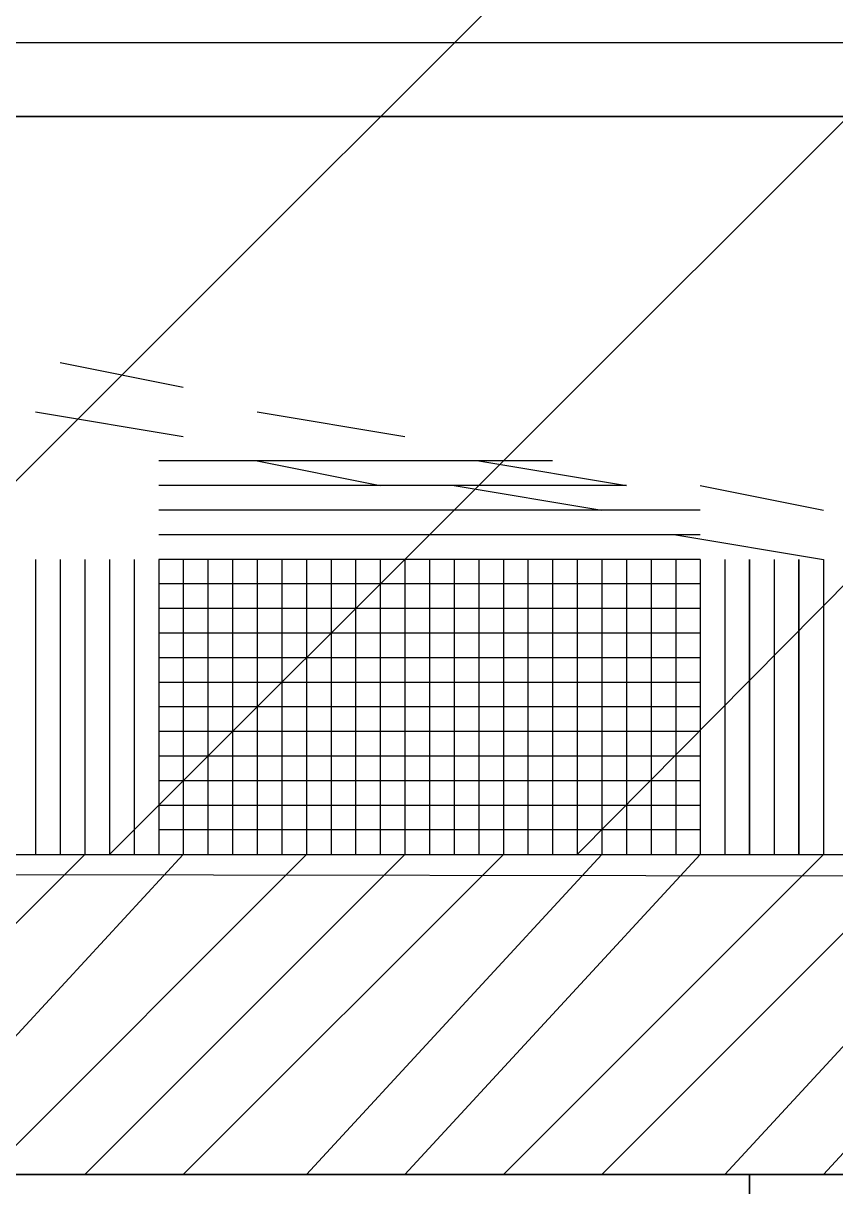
# Model space of a CAD drawing. Header units: metres. Extents: x 1 to 213, y 1 to 147.
# Drawn here: x 79.027 to 79.377, y 98.293 to 98.793 of the extents above; entities that cross this region are included whole.
import ezdxf

# ---------------------------------------------------------------- set-up
doc = ezdxf.new("R2010")
doc.units = ezdxf.units.M
doc.layers.add('00-BASE-ARQUITECTURA', color=8, linetype='Continuous')

msp = doc.modelspace()

# ---------------------------------------------------------------- linework, layer by layer
at = {"layer": '00-BASE-ARQUITECTURA'}
for points in [[(78.86344, 98.43553), (79.86885, 99.44095)], [(79.06451, 98.43553), (80.06993, 99.44095)], [(79.2656, 98.43553), (80.26044, 99.44095)], [(79.04335, 98.6472), (79.09627, 98.63662)], [(79.03277, 98.62604), (79.09627, 98.61545)], [(79.12802, 98.62604), (79.19152, 98.61545)], [(79.15977, 98.60486), (79.14919, 98.60486), (79.13861, 98.60486), (79.12802, 98.60486), (79.11744, 98.60486), (79.10686, 98.60486), (79.09627, 98.60486), (79.08569, 98.60486)], [(79.12802, 98.60486), (79.18094, 98.59428)], [(79.25502, 98.60486), (79.24443, 98.60486), (79.23385, 98.60486), (79.22327, 98.60486), (79.21269, 98.60486), (79.2021, 98.60486), (79.19152, 98.60486), (79.18094, 98.60486), (79.17035, 98.60486), (79.15977, 98.60486), (79.14919, 98.60486)], [(79.21269, 98.60486), (79.2021, 98.60486), (79.19152, 98.60486), (79.18094, 98.60486), (79.17035, 98.60486), (79.15977, 98.60486), (79.14919, 98.60486)], [(79.22327, 98.60486), (79.28677, 98.59428)], [(79.19152, 98.59428), (79.18094, 98.59428), (79.17035, 98.59428), (79.15977, 98.59428), (79.14919, 98.59428), (79.13861, 98.59428), (79.12802, 98.59428), (79.11744, 98.59428), (79.10686, 98.59428), (79.09627, 98.59428), (79.08569, 98.59428)], [(79.28677, 98.59428), (79.27618, 98.59428), (79.2656, 98.59428), (79.25502, 98.59428), (79.24443, 98.59428), (79.23385, 98.59428), (79.22327, 98.59428), (79.21269, 98.59428), (79.2021, 98.59428), (79.19152, 98.59428), (79.18094, 98.59428), (79.17035, 98.59428), (79.15977, 98.59428), (79.14919, 98.59428)], [(79.21269, 98.59428), (79.27618, 98.58369)], [(79.31851, 98.59428), (79.37144, 98.58369)], [(79.25502, 98.58369), (79.24443, 98.58369), (79.23385, 98.58369), (79.22327, 98.58369), (79.21269, 98.58369), (79.2021, 98.58369), (79.19152, 98.58369), (79.18094, 98.58369), (79.17035, 98.58369), (79.15977, 98.58369), (79.14919, 98.58369), (79.13861, 98.58369), (79.12802, 98.58369), (79.11744, 98.58369), (79.10686, 98.58369), (79.09627, 98.58369), (79.08569, 98.58369)], [(79.22327, 98.58369), (79.21269, 98.58369), (79.2021, 98.58369), (79.19152, 98.58369), (79.18094, 98.58369), (79.17035, 98.58369), (79.15977, 98.58369), (79.14919, 98.58369), (79.13861, 98.58369), (79.12802, 98.58369), (79.11744, 98.58369), (79.10686, 98.58369), (79.09627, 98.58369), (79.08569, 98.58369)], [(79.31851, 98.58369), (79.30793, 98.58369), (79.29735, 98.58369), (79.28677, 98.58369), (79.27618, 98.58369), (79.2656, 98.58369), (79.25502, 98.58369), (79.24443, 98.58369), (79.23385, 98.58369), (79.22327, 98.58369), (79.21269, 98.58369), (79.2021, 98.58369), (79.19152, 98.58369), (79.18094, 98.58369), (79.17035, 98.58369), (79.15977, 98.58369), (79.14919, 98.58369)], [(79.31851, 98.58369), (79.30793, 98.58369), (79.29735, 98.58369), (79.28677, 98.58369), (79.27618, 98.58369), (79.2656, 98.58369), (79.25502, 98.58369), (79.24443, 98.58369), (79.23385, 98.58369), (79.22327, 98.58369), (79.21269, 98.58369), (79.2021, 98.58369), (79.19152, 98.58369), (79.18094, 98.58369), (79.17035, 98.58369), (79.15977, 98.58369), (79.14919, 98.58369)], [(79.25502, 98.57311), (79.24443, 98.57311), (79.23385, 98.57311), (79.22327, 98.57311), (79.21269, 98.57311), (79.2021, 98.57311), (79.19152, 98.57311), (79.18094, 98.57311), (79.17035, 98.57311), (79.15977, 98.57311), (79.14919, 98.57311), (79.13861, 98.57311), (79.12802, 98.57311), (79.11744, 98.57311), (79.10686, 98.57311), (79.09627, 98.57311), (79.08569, 98.57311)], [(79.31851, 98.57311), (79.30793, 98.57311), (79.29735, 98.57311), (79.28677, 98.57311), (79.27618, 98.57311), (79.2656, 98.57311), (79.25502, 98.57311), (79.24443, 98.57311), (79.23385, 98.57311), (79.22327, 98.57311), (79.21269, 98.57311), (79.2021, 98.57311), (79.19152, 98.57311), (79.18094, 98.57311), (79.17035, 98.57311), (79.15977, 98.57311), (79.14919, 98.57311)], [(79.30793, 98.57311), (79.37144, 98.56253)], [(79.03277, 98.56253), (79.03277, 98.55195), (79.03277, 98.54136), (79.03277, 98.53078), (79.03277, 98.5202), (79.03277, 98.50961), (79.03277, 98.49903), (79.03277, 98.48845), (79.03277, 98.47786), (79.03277, 98.46728), (79.03277, 98.4567), (79.03277, 98.44612), (79.03277, 98.43553)], [(79.03277, 98.56253), (79.03277, 98.55195), (79.03277, 98.54136), (79.03277, 98.53078), (79.03277, 98.5202), (79.03277, 98.50961), (79.03277, 98.49903), (79.03277, 98.48845), (79.03277, 98.47786), (79.03277, 98.46728), (79.03277, 98.4567), (79.03277, 98.44612), (79.03277, 98.43553)], [(79.04335, 98.56253), (79.04335, 98.55195), (79.04335, 98.54136), (79.04335, 98.53078), (79.04335, 98.5202), (79.04335, 98.50961), (79.04335, 98.49903), (79.04335, 98.48845), (79.04335, 98.47786), (79.04335, 98.46728), (79.04335, 98.4567), (79.04335, 98.44612), (79.04335, 98.43553)], [(79.05393, 98.56253), (79.05393, 98.55195), (79.05393, 98.54136), (79.05393, 98.53078), (79.05393, 98.5202), (79.05393, 98.50961), (79.05393, 98.49903), (79.05393, 98.48845), (79.05393, 98.47786), (79.05393, 98.46728), (79.05393, 98.4567), (79.05393, 98.44612), (79.05393, 98.43553)], [(79.05393, 98.56253), (79.05393, 98.55195), (79.05393, 98.54136), (79.05393, 98.53078), (79.05393, 98.5202), (79.05393, 98.50961), (79.05393, 98.49903), (79.05393, 98.48845), (79.05393, 98.47786), (79.05393, 98.46728), (79.05393, 98.4567), (79.05393, 98.44612), (79.05393, 98.43553)], [(79.06451, 98.56253), (79.06451, 98.55195), (79.06451, 98.54136), (79.06451, 98.53078), (79.06451, 98.5202), (79.06451, 98.50961), (79.06451, 98.49903), (79.06451, 98.48845), (79.06451, 98.47786), (79.06451, 98.46728), (79.06451, 98.4567), (79.06451, 98.44612), (79.06451, 98.43553)], [(79.0751, 98.56253), (79.0751, 98.55195), (79.0751, 98.54136), (79.0751, 98.53078), (79.0751, 98.5202), (79.0751, 98.50961), (79.0751, 98.49903), (79.0751, 98.48845), (79.0751, 98.47786), (79.0751, 98.46728), (79.0751, 98.4567), (79.0751, 98.44612), (79.0751, 98.43553)], [(79.0751, 98.56253), (79.0751, 98.55195), (79.0751, 98.54136), (79.0751, 98.53078), (79.0751, 98.5202), (79.0751, 98.50961), (79.0751, 98.49903), (79.0751, 98.48845), (79.0751, 98.47786), (79.0751, 98.46728), (79.0751, 98.4567), (79.0751, 98.44612), (79.0751, 98.43553)], [(79.25502, 98.56253), (79.24443, 98.56253), (79.23385, 98.56253), (79.22327, 98.56253), (79.21269, 98.56253), (79.2021, 98.56253), (79.19152, 98.56253), (79.18094, 98.56253), (79.17035, 98.56253), (79.15977, 98.56253), (79.14919, 98.56253), (79.13861, 98.56253), (79.12802, 98.56253), (79.11744, 98.56253), (79.10686, 98.56253), (79.09627, 98.56253), (79.08569, 98.56253)], [(79.25502, 98.56253), (79.24443, 98.56253), (79.23385, 98.56253), (79.22327, 98.56253), (79.21269, 98.56253), (79.2021, 98.56253), (79.19152, 98.56253), (79.18094, 98.56253), (79.17035, 98.56253), (79.15977, 98.56253), (79.14919, 98.56253), (79.13861, 98.56253), (79.12802, 98.56253), (79.11744, 98.56253), (79.10686, 98.56253), (79.09627, 98.56253), (79.08569, 98.56253)], [(79.08569, 98.56253), (79.08569, 98.55195), (79.08569, 98.54136), (79.08569, 98.53078), (79.08569, 98.5202), (79.08569, 98.50961), (79.08569, 98.49903), (79.08569, 98.48845), (79.08569, 98.47786), (79.08569, 98.46728), (79.08569, 98.4567), (79.08569, 98.44612), (79.08569, 98.43553)], [(79.09627, 98.56253), (79.09627, 98.55195), (79.09627, 98.54136), (79.09627, 98.53078), (79.09627, 98.5202), (79.09627, 98.50961), (79.09627, 98.49903), (79.09627, 98.48845), (79.09627, 98.47786), (79.09627, 98.46728), (79.09627, 98.4567), (79.09627, 98.44612), (79.09627, 98.43553)], [(79.09627, 98.56253), (79.09627, 98.55195), (79.09627, 98.54136), (79.09627, 98.53078), (79.09627, 98.5202), (79.09627, 98.50961), (79.09627, 98.49903), (79.09627, 98.48845), (79.09627, 98.47786), (79.09627, 98.46728), (79.09627, 98.4567), (79.09627, 98.44612), (79.09627, 98.43553)], [(79.10686, 98.56253), (79.10686, 98.55195), (79.10686, 98.54136), (79.10686, 98.53078), (79.10686, 98.5202), (79.10686, 98.50961), (79.10686, 98.49903), (79.10686, 98.48845), (79.10686, 98.47786), (79.10686, 98.46728), (79.10686, 98.4567), (79.10686, 98.44612), (79.10686, 98.43553)], [(79.11744, 98.56253), (79.11744, 98.55195), (79.11744, 98.54136), (79.11744, 98.53078), (79.11744, 98.5202), (79.11744, 98.50961), (79.11744, 98.49903), (79.11744, 98.48845), (79.11744, 98.47786), (79.11744, 98.46728), (79.11744, 98.4567), (79.11744, 98.44612), (79.11744, 98.43553)], [(79.11744, 98.56253), (79.11744, 98.55195), (79.11744, 98.54136), (79.11744, 98.53078), (79.11744, 98.5202), (79.11744, 98.50961), (79.11744, 98.49903), (79.11744, 98.48845), (79.11744, 98.47786), (79.11744, 98.46728), (79.11744, 98.4567), (79.11744, 98.44612), (79.11744, 98.43553)], [(79.12802, 98.56253), (79.12802, 98.55195), (79.12802, 98.54136), (79.12802, 98.53078), (79.12802, 98.5202), (79.12802, 98.50961), (79.12802, 98.49903), (79.12802, 98.48845), (79.12802, 98.47786), (79.12802, 98.46728), (79.12802, 98.4567), (79.12802, 98.44612), (79.12802, 98.43553)], [(79.13861, 98.56253), (79.13861, 98.55195), (79.13861, 98.54136), (79.13861, 98.53078), (79.13861, 98.5202), (79.13861, 98.50961), (79.13861, 98.49903), (79.13861, 98.48845), (79.13861, 98.47786), (79.13861, 98.46728), (79.13861, 98.4567), (79.13861, 98.44612), (79.13861, 98.43553)], [(79.13861, 98.56253), (79.13861, 98.55195), (79.13861, 98.54136), (79.13861, 98.53078), (79.13861, 98.5202), (79.13861, 98.50961), (79.13861, 98.49903), (79.13861, 98.48845), (79.13861, 98.47786), (79.13861, 98.46728), (79.13861, 98.4567), (79.13861, 98.44612), (79.13861, 98.43553)], [(79.31851, 98.56253), (79.30793, 98.56253), (79.29735, 98.56253), (79.28677, 98.56253), (79.27618, 98.56253), (79.2656, 98.56253), (79.25502, 98.56253), (79.24443, 98.56253), (79.23385, 98.56253), (79.22327, 98.56253), (79.21269, 98.56253), (79.2021, 98.56253), (79.19152, 98.56253), (79.18094, 98.56253), (79.17035, 98.56253), (79.15977, 98.56253), (79.14919, 98.56253)], [(79.31851, 98.56253), (79.30793, 98.56253), (79.29735, 98.56253), (79.28677, 98.56253), (79.27618, 98.56253), (79.2656, 98.56253), (79.25502, 98.56253), (79.24443, 98.56253), (79.23385, 98.56253), (79.22327, 98.56253), (79.21269, 98.56253), (79.2021, 98.56253), (79.19152, 98.56253), (79.18094, 98.56253), (79.17035, 98.56253), (79.15977, 98.56253), (79.14919, 98.56253)], [(79.14919, 98.56253), (79.14919, 98.55195), (79.14919, 98.54136), (79.14919, 98.53078), (79.14919, 98.5202), (79.14919, 98.50961), (79.14919, 98.49903), (79.14919, 98.48845), (79.14919, 98.47786), (79.14919, 98.46728), (79.14919, 98.4567), (79.14919, 98.44612), (79.14919, 98.43553)], [(79.15977, 98.56253), (79.15977, 98.55195), (79.15977, 98.54136), (79.15977, 98.53078), (79.15977, 98.5202), (79.15977, 98.50961), (79.15977, 98.49903), (79.15977, 98.48845), (79.15977, 98.47786), (79.15977, 98.46728), (79.15977, 98.4567), (79.15977, 98.44612), (79.15977, 98.43553)], [(79.15977, 98.56253), (79.15977, 98.55195), (79.15977, 98.54136), (79.15977, 98.53078), (79.15977, 98.5202), (79.15977, 98.50961), (79.15977, 98.49903), (79.15977, 98.48845), (79.15977, 98.47786), (79.15977, 98.46728), (79.15977, 98.4567), (79.15977, 98.44612), (79.15977, 98.43553)], [(79.17035, 98.56253), (79.17035, 98.55195), (79.17035, 98.54136), (79.17035, 98.53078), (79.17035, 98.5202), (79.17035, 98.50961), (79.17035, 98.49903), (79.17035, 98.48845), (79.17035, 98.47786), (79.17035, 98.46728), (79.17035, 98.4567), (79.17035, 98.44612), (79.17035, 98.43553)], [(79.18094, 98.56253), (79.18094, 98.55195), (79.18094, 98.54136), (79.18094, 98.53078), (79.18094, 98.5202), (79.18094, 98.50961), (79.18094, 98.49903), (79.18094, 98.48845), (79.18094, 98.47786), (79.18094, 98.46728), (79.18094, 98.4567), (79.18094, 98.44612), (79.18094, 98.43553)], [(79.18094, 98.56253), (79.18094, 98.55195), (79.18094, 98.54136), (79.18094, 98.53078), (79.18094, 98.5202), (79.18094, 98.50961), (79.18094, 98.49903), (79.18094, 98.48845), (79.18094, 98.47786), (79.18094, 98.46728), (79.18094, 98.4567), (79.18094, 98.44612), (79.18094, 98.43553)], [(79.19152, 98.56253), (79.19152, 98.55195), (79.19152, 98.54136), (79.19152, 98.53078), (79.19152, 98.5202), (79.19152, 98.50961), (79.19152, 98.49903), (79.19152, 98.48845), (79.19152, 98.47786), (79.19152, 98.46728), (79.19152, 98.4567), (79.19152, 98.44612), (79.19152, 98.43553)], [(79.2021, 98.56253), (79.2021, 98.55195), (79.2021, 98.54136), (79.2021, 98.53078), (79.2021, 98.5202), (79.2021, 98.50961), (79.2021, 98.49903), (79.2021, 98.48845), (79.2021, 98.47786), (79.2021, 98.46728), (79.2021, 98.4567), (79.2021, 98.44612), (79.2021, 98.43553)], [(79.2021, 98.56253), (79.2021, 98.55195), (79.2021, 98.54136), (79.2021, 98.53078), (79.2021, 98.5202), (79.2021, 98.50961), (79.2021, 98.49903), (79.2021, 98.48845), (79.2021, 98.47786), (79.2021, 98.46728), (79.2021, 98.4567), (79.2021, 98.44612), (79.2021, 98.43553)], [(79.21269, 98.56253), (79.21269, 98.55195), (79.21269, 98.54136), (79.21269, 98.53078), (79.21269, 98.5202), (79.21269, 98.50961), (79.21269, 98.49903), (79.21269, 98.48845), (79.21269, 98.47786), (79.21269, 98.46728), (79.21269, 98.4567), (79.21269, 98.44612), (79.21269, 98.43553)], [(79.22327, 98.56253), (79.22327, 98.55195), (79.22327, 98.54136), (79.22327, 98.53078), (79.22327, 98.5202), (79.22327, 98.50961), (79.22327, 98.49903), (79.22327, 98.48845), (79.22327, 98.47786), (79.22327, 98.46728), (79.22327, 98.4567), (79.22327, 98.44612), (79.22327, 98.43553)], [(79.22327, 98.56253), (79.22327, 98.55195), (79.22327, 98.54136), (79.22327, 98.53078), (79.22327, 98.5202), (79.22327, 98.50961), (79.22327, 98.49903), (79.22327, 98.48845), (79.22327, 98.47786), (79.22327, 98.46728), (79.22327, 98.4567), (79.22327, 98.44612), (79.22327, 98.43553)], [(79.23385, 98.56253), (79.23385, 98.55195), (79.23385, 98.54136), (79.23385, 98.53078), (79.23385, 98.5202), (79.23385, 98.50961), (79.23385, 98.49903), (79.23385, 98.48845), (79.23385, 98.47786), (79.23385, 98.46728), (79.23385, 98.4567), (79.23385, 98.44612), (79.23385, 98.43553)], [(79.24443, 98.56253), (79.24443, 98.55195), (79.24443, 98.54136), (79.24443, 98.53078), (79.24443, 98.5202), (79.24443, 98.50961), (79.24443, 98.49903), (79.24443, 98.48845), (79.24443, 98.47786), (79.24443, 98.46728), (79.24443, 98.4567), (79.24443, 98.44612), (79.24443, 98.43553)], [(79.24443, 98.56253), (79.24443, 98.55195), (79.24443, 98.54136), (79.24443, 98.53078), (79.24443, 98.5202), (79.24443, 98.50961), (79.24443, 98.49903), (79.24443, 98.48845), (79.24443, 98.47786), (79.24443, 98.46728), (79.24443, 98.4567), (79.24443, 98.44612), (79.24443, 98.43553)], [(79.25502, 98.56253), (79.25502, 98.55195), (79.25502, 98.54136), (79.25502, 98.53078), (79.25502, 98.5202), (79.25502, 98.50961), (79.25502, 98.49903), (79.25502, 98.48845), (79.25502, 98.47786), (79.25502, 98.46728), (79.25502, 98.4567), (79.25502, 98.44612), (79.25502, 98.43553)], [(79.25502, 98.56253), (79.25502, 98.55195), (79.25502, 98.54136), (79.25502, 98.53078), (79.25502, 98.5202), (79.25502, 98.50961), (79.25502, 98.49903), (79.25502, 98.48845), (79.25502, 98.47786), (79.25502, 98.46728), (79.25502, 98.4567), (79.25502, 98.44612), (79.25502, 98.43553)], [(79.2656, 98.56253), (79.2656, 98.55195), (79.2656, 98.54136), (79.2656, 98.53078), (79.2656, 98.5202), (79.2656, 98.50961), (79.2656, 98.49903), (79.2656, 98.48845), (79.2656, 98.47786), (79.2656, 98.46728), (79.2656, 98.4567), (79.2656, 98.44612), (79.2656, 98.43553)], [(79.27618, 98.56253), (79.27618, 98.55195), (79.27618, 98.54136), (79.27618, 98.53078), (79.27618, 98.5202), (79.27618, 98.50961), (79.27618, 98.49903), (79.27618, 98.48845), (79.27618, 98.47786), (79.27618, 98.46728), (79.27618, 98.4567), (79.27618, 98.44612), (79.27618, 98.43553)], [(79.27618, 98.56253), (79.27618, 98.55195), (79.27618, 98.54136), (79.27618, 98.53078), (79.27618, 98.5202), (79.27618, 98.50961), (79.27618, 98.49903), (79.27618, 98.48845), (79.27618, 98.47786), (79.27618, 98.46728), (79.27618, 98.4567), (79.27618, 98.44612), (79.27618, 98.43553)], [(79.28677, 98.56253), (79.28677, 98.55195), (79.28677, 98.54136), (79.28677, 98.53078), (79.28677, 98.5202), (79.28677, 98.50961), (79.28677, 98.49903), (79.28677, 98.48845), (79.28677, 98.47786), (79.28677, 98.46728), (79.28677, 98.4567), (79.28677, 98.44612), (79.28677, 98.43553)], [(79.29735, 98.56253), (79.29735, 98.55195), (79.29735, 98.54136), (79.29735, 98.53078), (79.29735, 98.5202), (79.29735, 98.50961), (79.29735, 98.49903), (79.29735, 98.48845), (79.29735, 98.47786), (79.29735, 98.46728), (79.29735, 98.4567), (79.29735, 98.44612), (79.29735, 98.43553)], [(79.29735, 98.56253), (79.29735, 98.55195), (79.29735, 98.54136), (79.29735, 98.53078), (79.29735, 98.5202), (79.29735, 98.50961), (79.29735, 98.49903), (79.29735, 98.48845), (79.29735, 98.47786), (79.29735, 98.46728), (79.29735, 98.4567), (79.29735, 98.44612), (79.29735, 98.43553)], [(79.30793, 98.56253), (79.30793, 98.55195), (79.30793, 98.54136), (79.30793, 98.53078), (79.30793, 98.5202), (79.30793, 98.50961), (79.30793, 98.49903), (79.30793, 98.48845), (79.30793, 98.47786), (79.30793, 98.46728), (79.30793, 98.4567), (79.30793, 98.44612), (79.30793, 98.43553)], [(79.31851, 98.56253), (79.31851, 98.55195), (79.31851, 98.54136), (79.31851, 98.53078), (79.31851, 98.5202), (79.31851, 98.50961), (79.31851, 98.49903), (79.31851, 98.48845), (79.31851, 98.47786), (79.31851, 98.46728), (79.31851, 98.4567), (79.31851, 98.44612), (79.31851, 98.43553)], [(79.31851, 98.56253), (79.31851, 98.55195), (79.31851, 98.54136), (79.31851, 98.53078), (79.31851, 98.5202), (79.31851, 98.50961), (79.31851, 98.49903), (79.31851, 98.48845), (79.31851, 98.47786), (79.31851, 98.46728), (79.31851, 98.4567), (79.31851, 98.44612), (79.31851, 98.43553)], [(79.3291, 98.56253), (79.3291, 98.55195), (79.3291, 98.54136), (79.3291, 98.53078), (79.3291, 98.5202), (79.3291, 98.50961), (79.3291, 98.49903), (79.3291, 98.48845), (79.3291, 98.47786), (79.3291, 98.46728), (79.3291, 98.4567), (79.3291, 98.44612), (79.3291, 98.43553)], [(79.33968, 98.43553), (79.33968, 98.44612), (79.33968, 98.4567), (79.33968, 98.46728), (79.33968, 98.47786), (79.33968, 98.48845), (79.33968, 98.49903), (79.33968, 98.50961), (79.33968, 98.5202), (79.33968, 98.53078), (79.33968, 98.54136), (79.33968, 98.55195), (79.33968, 98.56253), (79.33968, 98.55195), (79.33968, 98.54136), (79.33968, 98.53078), (79.33968, 98.5202), (79.33968, 98.50961), (79.33968, 98.49903), (79.33968, 98.48845), (79.33968, 98.47786), (79.33968, 98.46728), (79.33968, 98.4567), (79.33968, 98.44612), (79.33968, 98.43553)], [(79.35027, 98.56253), (79.35027, 98.55195), (79.35027, 98.54136), (79.35027, 98.53078), (79.35027, 98.5202), (79.35027, 98.50961), (79.35027, 98.49903), (79.35027, 98.48845), (79.35027, 98.47786), (79.35027, 98.46728), (79.35027, 98.4567), (79.35027, 98.44612), (79.35027, 98.43553)], [(79.36086, 98.43553), (79.36086, 98.44612), (79.36086, 98.4567), (79.36086, 98.46728), (79.36086, 98.47786), (79.36086, 98.48845), (79.36086, 98.49903), (79.36086, 98.50961), (79.36086, 98.5202), (79.36086, 98.53078), (79.36086, 98.54136), (79.36086, 98.55195), (79.36086, 98.56253), (79.36086, 98.55195), (79.36086, 98.54136), (79.36086, 98.53078), (79.36086, 98.5202), (79.36086, 98.50961), (79.36086, 98.49903), (79.36086, 98.48845), (79.36086, 98.47786), (79.36086, 98.46728), (79.36086, 98.4567), (79.36086, 98.44612), (79.36086, 98.43553)], [(79.37144, 98.56253), (79.37144, 98.55195), (79.37144, 98.54136), (79.37144, 98.53078), (79.37144, 98.5202), (79.37144, 98.50961), (79.37144, 98.49903), (79.37144, 98.48845), (79.37144, 98.47786), (79.37144, 98.46728), (79.37144, 98.4567), (79.37144, 98.44612), (79.37144, 98.43553)], [(79.25502, 98.55195), (79.24443, 98.55195), (79.23385, 98.55195), (79.22327, 98.55195), (79.21269, 98.55195), (79.2021, 98.55195), (79.19152, 98.55195), (79.18094, 98.55195), (79.17035, 98.55195), (79.15977, 98.55195), (79.14919, 98.55195), (79.13861, 98.55195), (79.12802, 98.55195), (79.11744, 98.55195), (79.10686, 98.55195), (79.09627, 98.55195), (79.08569, 98.55195)], [(79.25502, 98.55195), (79.24443, 98.55195), (79.23385, 98.55195), (79.22327, 98.55195), (79.21269, 98.55195), (79.2021, 98.55195), (79.19152, 98.55195), (79.18094, 98.55195), (79.17035, 98.55195), (79.15977, 98.55195), (79.14919, 98.55195), (79.13861, 98.55195), (79.12802, 98.55195), (79.11744, 98.55195), (79.10686, 98.55195), (79.09627, 98.55195), (79.08569, 98.55195)], [(79.31851, 98.55195), (79.30793, 98.55195), (79.29735, 98.55195), (79.28677, 98.55195), (79.27618, 98.55195), (79.2656, 98.55195), (79.25502, 98.55195), (79.24443, 98.55195), (79.23385, 98.55195), (79.22327, 98.55195), (79.21269, 98.55195), (79.2021, 98.55195), (79.19152, 98.55195), (79.18094, 98.55195), (79.17035, 98.55195), (79.15977, 98.55195), (79.14919, 98.55195)], [(79.03277, 98.54136), (79.03277, 98.53078), (79.03277, 98.5202), (79.03277, 98.50961), (79.03277, 98.49903), (79.03277, 98.48845), (79.03277, 98.47786), (79.03277, 98.46728), (79.03277, 98.4567), (79.03277, 98.44612), (79.03277, 98.43553)], [(79.03277, 98.54136), (79.03277, 98.53078), (79.03277, 98.5202), (79.03277, 98.50961), (79.03277, 98.49903), (79.03277, 98.48845), (79.03277, 98.47786), (79.03277, 98.46728), (79.03277, 98.4567), (79.03277, 98.44612), (79.03277, 98.43553)], [(79.04335, 98.54136), (79.04335, 98.53078), (79.04335, 98.5202), (79.04335, 98.50961), (79.04335, 98.49903), (79.04335, 98.48845), (79.04335, 98.47786), (79.04335, 98.46728), (79.04335, 98.4567), (79.04335, 98.44612), (79.04335, 98.43553)], [(79.05393, 98.54136), (79.05393, 98.53078), (79.05393, 98.5202), (79.05393, 98.50961), (79.05393, 98.49903), (79.05393, 98.48845), (79.05393, 98.47786), (79.05393, 98.46728), (79.05393, 98.4567), (79.05393, 98.44612), (79.05393, 98.43553)], [(79.05393, 98.54136), (79.05393, 98.53078), (79.05393, 98.5202), (79.05393, 98.50961), (79.05393, 98.49903), (79.05393, 98.48845), (79.05393, 98.47786), (79.05393, 98.46728), (79.05393, 98.4567), (79.05393, 98.44612), (79.05393, 98.43553)], [(79.06451, 98.54136), (79.06451, 98.53078), (79.06451, 98.5202), (79.06451, 98.50961), (79.06451, 98.49903), (79.06451, 98.48845), (79.06451, 98.47786), (79.06451, 98.46728), (79.06451, 98.4567), (79.06451, 98.44612), (79.06451, 98.43553)], [(79.0751, 98.54136), (79.0751, 98.53078), (79.0751, 98.5202), (79.0751, 98.50961), (79.0751, 98.49903), (79.0751, 98.48845), (79.0751, 98.47786), (79.0751, 98.46728), (79.0751, 98.4567), (79.0751, 98.44612), (79.0751, 98.43553)], [(79.0751, 98.54136), (79.0751, 98.53078), (79.0751, 98.5202), (79.0751, 98.50961), (79.0751, 98.49903), (79.0751, 98.48845), (79.0751, 98.47786), (79.0751, 98.46728), (79.0751, 98.4567), (79.0751, 98.44612), (79.0751, 98.43553)], [(79.08569, 98.54136), (79.08569, 98.53078), (79.08569, 98.5202), (79.08569, 98.50961), (79.08569, 98.49903), (79.08569, 98.48845), (79.08569, 98.47786), (79.08569, 98.46728), (79.08569, 98.4567), (79.08569, 98.44612), (79.08569, 98.43553)], [(79.25502, 98.54136), (79.24443, 98.54136), (79.23385, 98.54136), (79.22327, 98.54136), (79.21269, 98.54136), (79.2021, 98.54136), (79.19152, 98.54136), (79.18094, 98.54136), (79.17035, 98.54136), (79.15977, 98.54136), (79.14919, 98.54136), (79.13861, 98.54136), (79.12802, 98.54136), (79.11744, 98.54136), (79.10686, 98.54136), (79.09627, 98.54136), (79.08569, 98.54136)], [(79.09627, 98.54136), (79.09627, 98.53078), (79.09627, 98.5202), (79.09627, 98.50961), (79.09627, 98.49903), (79.09627, 98.48845), (79.09627, 98.47786), (79.09627, 98.46728), (79.09627, 98.4567), (79.09627, 98.44612), (79.09627, 98.43553)], [(79.09627, 98.54136), (79.09627, 98.53078), (79.09627, 98.5202), (79.09627, 98.50961), (79.09627, 98.49903), (79.09627, 98.48845), (79.09627, 98.47786), (79.09627, 98.46728), (79.09627, 98.4567), (79.09627, 98.44612), (79.09627, 98.43553)], [(79.10686, 98.54136), (79.10686, 98.53078), (79.10686, 98.5202), (79.10686, 98.50961), (79.10686, 98.49903), (79.10686, 98.48845), (79.10686, 98.47786), (79.10686, 98.46728), (79.10686, 98.4567), (79.10686, 98.44612), (79.10686, 98.43553)], [(79.11744, 98.54136), (79.11744, 98.53078), (79.11744, 98.5202), (79.11744, 98.50961), (79.11744, 98.49903), (79.11744, 98.48845), (79.11744, 98.47786), (79.11744, 98.46728), (79.11744, 98.4567), (79.11744, 98.44612), (79.11744, 98.43553)], [(79.11744, 98.54136), (79.11744, 98.53078), (79.11744, 98.5202), (79.11744, 98.50961), (79.11744, 98.49903), (79.11744, 98.48845), (79.11744, 98.47786), (79.11744, 98.46728), (79.11744, 98.4567), (79.11744, 98.44612), (79.11744, 98.43553)], [(79.12802, 98.54136), (79.12802, 98.53078), (79.12802, 98.5202), (79.12802, 98.50961), (79.12802, 98.49903), (79.12802, 98.48845), (79.12802, 98.47786), (79.12802, 98.46728), (79.12802, 98.4567), (79.12802, 98.44612), (79.12802, 98.43553)], [(79.13861, 98.54136), (79.13861, 98.53078), (79.13861, 98.5202), (79.13861, 98.50961), (79.13861, 98.49903), (79.13861, 98.48845), (79.13861, 98.47786), (79.13861, 98.46728), (79.13861, 98.4567), (79.13861, 98.44612), (79.13861, 98.43553)], [(79.13861, 98.54136), (79.13861, 98.53078), (79.13861, 98.5202), (79.13861, 98.50961), (79.13861, 98.49903), (79.13861, 98.48845), (79.13861, 98.47786), (79.13861, 98.46728), (79.13861, 98.4567), (79.13861, 98.44612), (79.13861, 98.43553)], [(79.31851, 98.54136), (79.30793, 98.54136), (79.29735, 98.54136), (79.28677, 98.54136), (79.27618, 98.54136), (79.2656, 98.54136), (79.25502, 98.54136), (79.24443, 98.54136), (79.23385, 98.54136), (79.22327, 98.54136), (79.21269, 98.54136), (79.2021, 98.54136), (79.19152, 98.54136), (79.18094, 98.54136), (79.17035, 98.54136), (79.15977, 98.54136), (79.14919, 98.54136)], [(79.31851, 98.54136), (79.30793, 98.54136), (79.29735, 98.54136), (79.28677, 98.54136), (79.27618, 98.54136), (79.2656, 98.54136), (79.25502, 98.54136), (79.24443, 98.54136), (79.23385, 98.54136), (79.22327, 98.54136), (79.21269, 98.54136), (79.2021, 98.54136), (79.19152, 98.54136), (79.18094, 98.54136), (79.17035, 98.54136), (79.15977, 98.54136), (79.14919, 98.54136)], [(79.14919, 98.54136), (79.14919, 98.53078), (79.14919, 98.5202), (79.14919, 98.50961), (79.14919, 98.49903), (79.14919, 98.48845), (79.14919, 98.47786), (79.14919, 98.46728), (79.14919, 98.4567), (79.14919, 98.44612), (79.14919, 98.43553)], [(79.15977, 98.54136), (79.15977, 98.53078), (79.15977, 98.5202), (79.15977, 98.50961), (79.15977, 98.49903), (79.15977, 98.48845), (79.15977, 98.47786), (79.15977, 98.46728), (79.15977, 98.4567), (79.15977, 98.44612), (79.15977, 98.43553)], [(79.15977, 98.54136), (79.15977, 98.53078), (79.15977, 98.5202), (79.15977, 98.50961), (79.15977, 98.49903), (79.15977, 98.48845), (79.15977, 98.47786), (79.15977, 98.46728), (79.15977, 98.4567), (79.15977, 98.44612), (79.15977, 98.43553)], [(79.17035, 98.54136), (79.17035, 98.53078), (79.17035, 98.5202), (79.17035, 98.50961), (79.17035, 98.49903), (79.17035, 98.48845), (79.17035, 98.47786), (79.17035, 98.46728), (79.17035, 98.4567), (79.17035, 98.44612), (79.17035, 98.43553)], [(79.18094, 98.54136), (79.18094, 98.53078), (79.18094, 98.5202), (79.18094, 98.50961), (79.18094, 98.49903), (79.18094, 98.48845), (79.18094, 98.47786), (79.18094, 98.46728), (79.18094, 98.4567), (79.18094, 98.44612), (79.18094, 98.43553)], [(79.18094, 98.54136), (79.18094, 98.53078), (79.18094, 98.5202), (79.18094, 98.50961), (79.18094, 98.49903), (79.18094, 98.48845), (79.18094, 98.47786), (79.18094, 98.46728), (79.18094, 98.4567), (79.18094, 98.44612), (79.18094, 98.43553)], [(79.19152, 98.54136), (79.19152, 98.53078), (79.19152, 98.5202), (79.19152, 98.50961), (79.19152, 98.49903), (79.19152, 98.48845), (79.19152, 98.47786), (79.19152, 98.46728), (79.19152, 98.4567), (79.19152, 98.44612), (79.19152, 98.43553)], [(79.2021, 98.54136), (79.2021, 98.53078), (79.2021, 98.5202), (79.2021, 98.50961), (79.2021, 98.49903), (79.2021, 98.48845), (79.2021, 98.47786), (79.2021, 98.46728), (79.2021, 98.4567), (79.2021, 98.44612), (79.2021, 98.43553)], [(79.2021, 98.54136), (79.2021, 98.53078), (79.2021, 98.5202), (79.2021, 98.50961), (79.2021, 98.49903), (79.2021, 98.48845), (79.2021, 98.47786), (79.2021, 98.46728), (79.2021, 98.4567), (79.2021, 98.44612), (79.2021, 98.43553)], [(79.21269, 98.54136), (79.21269, 98.53078), (79.21269, 98.5202), (79.21269, 98.50961), (79.21269, 98.49903), (79.21269, 98.48845), (79.21269, 98.47786), (79.21269, 98.46728), (79.21269, 98.4567), (79.21269, 98.44612), (79.21269, 98.43553)], [(79.22327, 98.54136), (79.22327, 98.53078), (79.22327, 98.5202), (79.22327, 98.50961), (79.22327, 98.49903), (79.22327, 98.48845), (79.22327, 98.47786), (79.22327, 98.46728), (79.22327, 98.4567), (79.22327, 98.44612), (79.22327, 98.43553)], [(79.22327, 98.54136), (79.22327, 98.53078), (79.22327, 98.5202), (79.22327, 98.50961), (79.22327, 98.49903), (79.22327, 98.48845), (79.22327, 98.47786), (79.22327, 98.46728), (79.22327, 98.4567), (79.22327, 98.44612), (79.22327, 98.43553)], [(79.23385, 98.54136), (79.23385, 98.53078), (79.23385, 98.5202), (79.23385, 98.50961), (79.23385, 98.49903), (79.23385, 98.48845), (79.23385, 98.47786), (79.23385, 98.46728), (79.23385, 98.4567), (79.23385, 98.44612), (79.23385, 98.43553)], [(79.24443, 98.54136), (79.24443, 98.53078), (79.24443, 98.5202), (79.24443, 98.50961), (79.24443, 98.49903), (79.24443, 98.48845), (79.24443, 98.47786), (79.24443, 98.46728), (79.24443, 98.4567), (79.24443, 98.44612), (79.24443, 98.43553)], [(79.24443, 98.54136), (79.24443, 98.53078), (79.24443, 98.5202), (79.24443, 98.50961), (79.24443, 98.49903), (79.24443, 98.48845), (79.24443, 98.47786), (79.24443, 98.46728), (79.24443, 98.4567), (79.24443, 98.44612), (79.24443, 98.43553)], [(79.25502, 98.54136), (79.25502, 98.53078), (79.25502, 98.5202), (79.25502, 98.50961), (79.25502, 98.49903), (79.25502, 98.48845), (79.25502, 98.47786), (79.25502, 98.46728), (79.25502, 98.4567), (79.25502, 98.44612), (79.25502, 98.43553)], [(79.2656, 98.54136), (79.2656, 98.53078), (79.2656, 98.5202), (79.2656, 98.50961), (79.2656, 98.49903), (79.2656, 98.48845), (79.2656, 98.47786), (79.2656, 98.46728), (79.2656, 98.4567), (79.2656, 98.44612), (79.2656, 98.43553)], [(79.2656, 98.54136), (79.2656, 98.53078), (79.2656, 98.5202), (79.2656, 98.50961), (79.2656, 98.49903), (79.2656, 98.48845), (79.2656, 98.47786), (79.2656, 98.46728), (79.2656, 98.4567), (79.2656, 98.44612), (79.2656, 98.43553)], [(79.27618, 98.54136), (79.27618, 98.53078), (79.27618, 98.5202), (79.27618, 98.50961), (79.27618, 98.49903), (79.27618, 98.48845), (79.27618, 98.47786), (79.27618, 98.46728), (79.27618, 98.4567), (79.27618, 98.44612), (79.27618, 98.43553)], [(79.28677, 98.54136), (79.28677, 98.53078), (79.28677, 98.5202), (79.28677, 98.50961), (79.28677, 98.49903), (79.28677, 98.48845), (79.28677, 98.47786), (79.28677, 98.46728), (79.28677, 98.4567), (79.28677, 98.44612), (79.28677, 98.43553)], [(79.28677, 98.54136), (79.28677, 98.53078), (79.28677, 98.5202), (79.28677, 98.50961), (79.28677, 98.49903), (79.28677, 98.48845), (79.28677, 98.47786), (79.28677, 98.46728), (79.28677, 98.4567), (79.28677, 98.44612), (79.28677, 98.43553)], [(79.29735, 98.54136), (79.29735, 98.53078), (79.29735, 98.5202), (79.29735, 98.50961), (79.29735, 98.49903), (79.29735, 98.48845), (79.29735, 98.47786), (79.29735, 98.46728), (79.29735, 98.4567), (79.29735, 98.44612), (79.29735, 98.43553)], [(79.30793, 98.54136), (79.30793, 98.53078), (79.30793, 98.5202), (79.30793, 98.50961), (79.30793, 98.49903), (79.30793, 98.48845), (79.30793, 98.47786), (79.30793, 98.46728), (79.30793, 98.4567), (79.30793, 98.44612), (79.30793, 98.43553)], [(79.30793, 98.54136), (79.30793, 98.53078), (79.30793, 98.5202), (79.30793, 98.50961), (79.30793, 98.49903), (79.30793, 98.48845), (79.30793, 98.47786), (79.30793, 98.46728), (79.30793, 98.4567), (79.30793, 98.44612), (79.30793, 98.43553)], [(79.31851, 98.54136), (79.31851, 98.53078), (79.31851, 98.5202), (79.31851, 98.50961), (79.31851, 98.49903), (79.31851, 98.48845), (79.31851, 98.47786), (79.31851, 98.46728), (79.31851, 98.4567), (79.31851, 98.44612), (79.31851, 98.43553)], [(79.31851, 98.54136), (79.31851, 98.53078), (79.31851, 98.5202), (79.31851, 98.50961), (79.31851, 98.49903), (79.31851, 98.48845), (79.31851, 98.47786), (79.31851, 98.46728), (79.31851, 98.4567), (79.31851, 98.44612), (79.31851, 98.43553)], [(79.3291, 98.54136), (79.3291, 98.53078), (79.3291, 98.5202), (79.3291, 98.50961), (79.3291, 98.49903), (79.3291, 98.48845), (79.3291, 98.47786), (79.3291, 98.46728), (79.3291, 98.4567), (79.3291, 98.44612), (79.3291, 98.43553)], [(79.33968, 98.54136), (79.33968, 98.53078), (79.33968, 98.5202), (79.33968, 98.50961), (79.33968, 98.49903), (79.33968, 98.48845), (79.33968, 98.47786), (79.33968, 98.46728), (79.33968, 98.4567), (79.33968, 98.44612), (79.33968, 98.43553)], [(79.33968, 98.54136), (79.33968, 98.53078), (79.33968, 98.5202), (79.33968, 98.50961), (79.33968, 98.49903), (79.33968, 98.48845), (79.33968, 98.47786), (79.33968, 98.46728), (79.33968, 98.4567), (79.33968, 98.44612), (79.33968, 98.43553)], [(79.35027, 98.54136), (79.35027, 98.53078), (79.35027, 98.5202), (79.35027, 98.50961), (79.35027, 98.49903), (79.35027, 98.48845), (79.35027, 98.47786), (79.35027, 98.46728), (79.35027, 98.4567), (79.35027, 98.44612), (79.35027, 98.43553)], [(79.36086, 98.54136), (79.36086, 98.53078), (79.36086, 98.5202), (79.36086, 98.50961), (79.36086, 98.49903), (79.36086, 98.48845), (79.36086, 98.47786), (79.36086, 98.46728), (79.36086, 98.4567), (79.36086, 98.44612), (79.36086, 98.43553)], [(79.36086, 98.54136), (79.36086, 98.53078), (79.36086, 98.5202), (79.36086, 98.50961), (79.36086, 98.49903), (79.36086, 98.48845), (79.36086, 98.47786), (79.36086, 98.46728), (79.36086, 98.4567), (79.36086, 98.44612), (79.36086, 98.43553)], [(79.37144, 98.54136), (79.37144, 98.53078), (79.37144, 98.5202), (79.37144, 98.50961), (79.37144, 98.49903), (79.37144, 98.48845), (79.37144, 98.47786), (79.37144, 98.46728), (79.37144, 98.4567), (79.37144, 98.44612), (79.37144, 98.43553)], [(79.25502, 98.53078), (79.24443, 98.53078), (79.23385, 98.53078), (79.22327, 98.53078), (79.21269, 98.53078), (79.2021, 98.53078), (79.19152, 98.53078), (79.18094, 98.53078), (79.17035, 98.53078), (79.15977, 98.53078), (79.14919, 98.53078), (79.13861, 98.53078), (79.12802, 98.53078), (79.11744, 98.53078), (79.10686, 98.53078), (79.09627, 98.53078), (79.08569, 98.53078)], [(79.25502, 98.53078), (79.24443, 98.53078), (79.23385, 98.53078), (79.22327, 98.53078), (79.21269, 98.53078), (79.2021, 98.53078), (79.19152, 98.53078), (79.18094, 98.53078), (79.17035, 98.53078), (79.15977, 98.53078), (79.14919, 98.53078), (79.13861, 98.53078), (79.12802, 98.53078), (79.11744, 98.53078), (79.10686, 98.53078), (79.09627, 98.53078), (79.08569, 98.53078)], [(79.31851, 98.53078), (79.30793, 98.53078), (79.29735, 98.53078), (79.28677, 98.53078), (79.27618, 98.53078), (79.2656, 98.53078), (79.25502, 98.53078), (79.24443, 98.53078), (79.23385, 98.53078), (79.22327, 98.53078), (79.21269, 98.53078), (79.2021, 98.53078), (79.19152, 98.53078), (79.18094, 98.53078), (79.17035, 98.53078), (79.15977, 98.53078), (79.14919, 98.53078)], [(79.31851, 98.53078), (79.30793, 98.53078), (79.29735, 98.53078), (79.28677, 98.53078), (79.27618, 98.53078), (79.2656, 98.53078), (79.25502, 98.53078), (79.24443, 98.53078), (79.23385, 98.53078), (79.22327, 98.53078), (79.21269, 98.53078), (79.2021, 98.53078), (79.19152, 98.53078), (79.18094, 98.53078), (79.17035, 98.53078), (79.15977, 98.53078), (79.14919, 98.53078)], [(79.25502, 98.5202), (79.24443, 98.5202), (79.23385, 98.5202), (79.22327, 98.5202), (79.21269, 98.5202), (79.2021, 98.5202), (79.19152, 98.5202), (79.18094, 98.5202), (79.17035, 98.5202), (79.15977, 98.5202), (79.14919, 98.5202), (79.13861, 98.5202), (79.12802, 98.5202), (79.11744, 98.5202), (79.10686, 98.5202), (79.09627, 98.5202), (79.08569, 98.5202)], [(79.31851, 98.5202), (79.30793, 98.5202), (79.29735, 98.5202), (79.28677, 98.5202), (79.27618, 98.5202), (79.2656, 98.5202), (79.25502, 98.5202), (79.24443, 98.5202), (79.23385, 98.5202), (79.22327, 98.5202), (79.21269, 98.5202), (79.2021, 98.5202), (79.19152, 98.5202), (79.18094, 98.5202), (79.17035, 98.5202), (79.15977, 98.5202), (79.14919, 98.5202)], [(79.25502, 98.50961), (79.24443, 98.50961), (79.23385, 98.50961), (79.22327, 98.50961), (79.21269, 98.50961), (79.2021, 98.50961), (79.19152, 98.50961), (79.18094, 98.50961), (79.17035, 98.50961), (79.15977, 98.50961), (79.14919, 98.50961), (79.13861, 98.50961), (79.12802, 98.50961), (79.11744, 98.50961), (79.10686, 98.50961), (79.09627, 98.50961), (79.08569, 98.50961)], [(79.25502, 98.50961), (79.24443, 98.50961), (79.23385, 98.50961), (79.22327, 98.50961), (79.21269, 98.50961), (79.2021, 98.50961), (79.19152, 98.50961), (79.18094, 98.50961), (79.17035, 98.50961), (79.15977, 98.50961), (79.14919, 98.50961), (79.13861, 98.50961), (79.12802, 98.50961), (79.11744, 98.50961), (79.10686, 98.50961), (79.09627, 98.50961), (79.08569, 98.50961)], [(79.31851, 98.50961), (79.30793, 98.50961), (79.29735, 98.50961), (79.28677, 98.50961), (79.27618, 98.50961), (79.2656, 98.50961), (79.25502, 98.50961), (79.24443, 98.50961), (79.23385, 98.50961), (79.22327, 98.50961), (79.21269, 98.50961), (79.2021, 98.50961), (79.19152, 98.50961), (79.18094, 98.50961), (79.17035, 98.50961), (79.15977, 98.50961), (79.14919, 98.50961)], [(79.31851, 98.50961), (79.30793, 98.50961), (79.29735, 98.50961), (79.28677, 98.50961), (79.27618, 98.50961), (79.2656, 98.50961), (79.25502, 98.50961), (79.24443, 98.50961), (79.23385, 98.50961), (79.22327, 98.50961), (79.21269, 98.50961), (79.2021, 98.50961), (79.19152, 98.50961), (79.18094, 98.50961), (79.17035, 98.50961), (79.15977, 98.50961), (79.14919, 98.50961)], [(79.25502, 98.49903), (79.24443, 98.49903), (79.23385, 98.49903), (79.22327, 98.49903), (79.21269, 98.49903), (79.2021, 98.49903), (79.19152, 98.49903), (79.18094, 98.49903), (79.17035, 98.49903), (79.15977, 98.49903), (79.14919, 98.49903), (79.13861, 98.49903), (79.12802, 98.49903), (79.11744, 98.49903), (79.10686, 98.49903), (79.09627, 98.49903), (79.08569, 98.49903)], [(79.31851, 98.49903), (79.30793, 98.49903), (79.29735, 98.49903), (79.28677, 98.49903), (79.27618, 98.49903), (79.2656, 98.49903), (79.25502, 98.49903), (79.24443, 98.49903), (79.23385, 98.49903), (79.22327, 98.49903), (79.21269, 98.49903), (79.2021, 98.49903), (79.19152, 98.49903), (79.18094, 98.49903), (79.17035, 98.49903), (79.15977, 98.49903), (79.14919, 98.49903)], [(79.25502, 98.48845), (79.24443, 98.48845), (79.23385, 98.48845), (79.22327, 98.48845), (79.21269, 98.48845), (79.2021, 98.48845), (79.19152, 98.48845), (79.18094, 98.48845), (79.17035, 98.48845), (79.15977, 98.48845), (79.14919, 98.48845), (79.13861, 98.48845), (79.12802, 98.48845), (79.11744, 98.48845), (79.10686, 98.48845), (79.09627, 98.48845), (79.08569, 98.48845)], [(79.25502, 98.48845), (79.24443, 98.48845), (79.23385, 98.48845), (79.22327, 98.48845), (79.21269, 98.48845), (79.2021, 98.48845), (79.19152, 98.48845), (79.18094, 98.48845), (79.17035, 98.48845), (79.15977, 98.48845), (79.14919, 98.48845), (79.13861, 98.48845), (79.12802, 98.48845), (79.11744, 98.48845), (79.10686, 98.48845), (79.09627, 98.48845), (79.08569, 98.48845)], [(79.31851, 98.48845), (79.30793, 98.48845), (79.29735, 98.48845), (79.28677, 98.48845), (79.27618, 98.48845), (79.2656, 98.48845), (79.25502, 98.48845), (79.24443, 98.48845), (79.23385, 98.48845), (79.22327, 98.48845), (79.21269, 98.48845), (79.2021, 98.48845), (79.19152, 98.48845), (79.18094, 98.48845), (79.17035, 98.48845), (79.15977, 98.48845), (79.14919, 98.48845)], [(79.31851, 98.48845), (79.30793, 98.48845), (79.29735, 98.48845), (79.28677, 98.48845), (79.27618, 98.48845), (79.2656, 98.48845), (79.25502, 98.48845), (79.24443, 98.48845), (79.23385, 98.48845), (79.22327, 98.48845), (79.21269, 98.48845), (79.2021, 98.48845), (79.19152, 98.48845), (79.18094, 98.48845), (79.17035, 98.48845), (79.15977, 98.48845), (79.14919, 98.48845)], [(79.25502, 98.47786), (79.24443, 98.47786), (79.23385, 98.47786), (79.22327, 98.47786), (79.21269, 98.47786), (79.2021, 98.47786), (79.19152, 98.47786), (79.18094, 98.47786), (79.17035, 98.47786), (79.15977, 98.47786), (79.14919, 98.47786), (79.13861, 98.47786), (79.12802, 98.47786), (79.11744, 98.47786), (79.10686, 98.47786), (79.09627, 98.47786), (79.08569, 98.47786)], [(79.31851, 98.47786), (79.30793, 98.47786), (79.29735, 98.47786), (79.28677, 98.47786), (79.27618, 98.47786), (79.2656, 98.47786), (79.25502, 98.47786), (79.24443, 98.47786), (79.23385, 98.47786), (79.22327, 98.47786), (79.21269, 98.47786), (79.2021, 98.47786), (79.19152, 98.47786), (79.18094, 98.47786), (79.17035, 98.47786), (79.15977, 98.47786), (79.14919, 98.47786)], [(79.25502, 98.46728), (79.24443, 98.46728), (79.23385, 98.46728), (79.22327, 98.46728), (79.21269, 98.46728), (79.2021, 98.46728), (79.19152, 98.46728), (79.18094, 98.46728), (79.17035, 98.46728), (79.15977, 98.46728), (79.14919, 98.46728), (79.13861, 98.46728), (79.12802, 98.46728), (79.11744, 98.46728), (79.10686, 98.46728), (79.09627, 98.46728), (79.08569, 98.46728)], [(79.25502, 98.46728), (79.24443, 98.46728), (79.23385, 98.46728), (79.22327, 98.46728), (79.21269, 98.46728), (79.2021, 98.46728), (79.19152, 98.46728), (79.18094, 98.46728), (79.17035, 98.46728), (79.15977, 98.46728), (79.14919, 98.46728), (79.13861, 98.46728), (79.12802, 98.46728), (79.11744, 98.46728), (79.10686, 98.46728), (79.09627, 98.46728), (79.08569, 98.46728)], [(79.31851, 98.46728), (79.30793, 98.46728), (79.29735, 98.46728), (79.28677, 98.46728), (79.27618, 98.46728), (79.2656, 98.46728), (79.25502, 98.46728), (79.24443, 98.46728), (79.23385, 98.46728), (79.22327, 98.46728), (79.21269, 98.46728), (79.2021, 98.46728), (79.19152, 98.46728), (79.18094, 98.46728), (79.17035, 98.46728), (79.15977, 98.46728), (79.14919, 98.46728)], [(79.31851, 98.46728), (79.30793, 98.46728), (79.29735, 98.46728), (79.28677, 98.46728), (79.27618, 98.46728), (79.2656, 98.46728), (79.25502, 98.46728), (79.24443, 98.46728), (79.23385, 98.46728), (79.22327, 98.46728), (79.21269, 98.46728), (79.2021, 98.46728), (79.19152, 98.46728), (79.18094, 98.46728), (79.17035, 98.46728), (79.15977, 98.46728), (79.14919, 98.46728)], [(79.25502, 98.4567), (79.24443, 98.4567), (79.23385, 98.4567), (79.22327, 98.4567), (79.21269, 98.4567), (79.2021, 98.4567), (79.19152, 98.4567), (79.18094, 98.4567), (79.17035, 98.4567), (79.15977, 98.4567), (79.14919, 98.4567), (79.13861, 98.4567), (79.12802, 98.4567), (79.11744, 98.4567), (79.10686, 98.4567), (79.09627, 98.4567), (79.08569, 98.4567)], [(79.31851, 98.4567), (79.30793, 98.4567), (79.29735, 98.4567), (79.28677, 98.4567), (79.27618, 98.4567), (79.2656, 98.4567), (79.25502, 98.4567), (79.24443, 98.4567), (79.23385, 98.4567), (79.22327, 98.4567), (79.21269, 98.4567), (79.2021, 98.4567), (79.19152, 98.4567), (79.18094, 98.4567), (79.17035, 98.4567), (79.15977, 98.4567), (79.14919, 98.4567)], [(79.25502, 98.44612), (79.24443, 98.44612), (79.23385, 98.44612), (79.22327, 98.44612), (79.21269, 98.44612), (79.2021, 98.44612), (79.19152, 98.44612), (79.18094, 98.44612), (79.17035, 98.44612), (79.15977, 98.44612), (79.14919, 98.44612), (79.13861, 98.44612), (79.12802, 98.44612), (79.11744, 98.44612), (79.10686, 98.44612), (79.09627, 98.44612), (79.08569, 98.44612)], [(79.25502, 98.44612), (79.24443, 98.44612), (79.23385, 98.44612), (79.22327, 98.44612), (79.21269, 98.44612), (79.2021, 98.44612), (79.19152, 98.44612), (79.18094, 98.44612), (79.17035, 98.44612), (79.15977, 98.44612), (79.14919, 98.44612), (79.13861, 98.44612), (79.12802, 98.44612), (79.11744, 98.44612), (79.10686, 98.44612), (79.09627, 98.44612), (79.08569, 98.44612)], [(79.31851, 98.44612), (79.30793, 98.44612), (79.29735, 98.44612), (79.28677, 98.44612), (79.27618, 98.44612), (79.2656, 98.44612), (79.25502, 98.44612), (79.24443, 98.44612), (79.23385, 98.44612), (79.22327, 98.44612), (79.21269, 98.44612), (79.2021, 98.44612), (79.19152, 98.44612), (79.18094, 98.44612), (79.17035, 98.44612), (79.15977, 98.44612), (79.14919, 98.44612)], [(79.31851, 98.44612), (79.30793, 98.44612), (79.29735, 98.44612), (79.28677, 98.44612), (79.27618, 98.44612), (79.2656, 98.44612), (79.25502, 98.44612), (79.24443, 98.44612), (79.23385, 98.44612), (79.22327, 98.44612), (79.21269, 98.44612), (79.2021, 98.44612), (79.19152, 98.44612), (79.18094, 98.44612), (79.17035, 98.44612), (79.15977, 98.44612), (79.14919, 98.44612)], [(72.21711, 98.43553), (88.93877, 98.43553), (88.93877, 96.58345), (89.43618, 96.58345), (89.43618, 95.68386), (88.9811, 95.68386), (88.9811, 93.65187), (88.80118, 93.65187), (88.80118, 93.68362), (85.34043, 93.68362), (84.31385, 93.68362), (84.31385, 93.70478), (83.57301, 93.70478), (83.57301, 92.35012), (80.16519, 92.35012), (80.16519, 93.68362), (78.3766, 93.68362), (78.3766, 92.38187), (73.45535, 92.38187), (73.45535, 93.68362), (72.22769, 93.68362), (72.21711, 98.43553)], [(72.21711, 98.43553), (88.95993, 98.43553), (88.95993, 96.58345), (89.45735, 96.58345), (89.45735, 95.68386), (88.99168, 95.68386), (88.99168, 93.64129), (88.82234, 93.64129), (88.82234, 93.68362), (85.35101, 93.68362), (84.32443, 93.68362), (84.32443, 93.70478), (83.5836, 93.70478), (83.5836, 92.33954), (80.16519, 92.33954), (80.16519, 93.68362), (78.3766, 93.68362), (78.3766, 92.38187), (73.45535, 92.38187), (73.45535, 93.68362), (72.22769, 93.68362), (72.21711, 98.43553)], [(72.21711, 98.43553), (88.95993, 98.43553), (88.99168, 93.64129), (88.82234, 93.64129), (88.82234, 93.68362), (85.35101, 93.68362), (84.32443, 93.68362), (84.32443, 93.70478), (83.5836, 93.70478), (83.5836, 92.33954), (80.16519, 92.33954), (80.16519, 93.68362), (78.3766, 93.68362), (78.3766, 92.38187), (73.45535, 92.38187), (73.45535, 93.68362), (72.22769, 93.68362), (72.21711, 98.43553)], [(72.21711, 98.43553), (88.95993, 98.41437), (88.95993, 96.58345), (89.45735, 96.58345), (89.45735, 95.68386), (88.99168, 95.68386), (88.99168, 93.64129), (88.82234, 93.64129), (88.82234, 93.68362), (85.35101, 93.68362), (83.5836, 93.70478), (83.5836, 92.33954), (80.16519, 92.33954), (80.16519, 93.68362), (78.3766, 93.68362), (78.3766, 92.38187), (73.46594, 92.38187), (73.45535, 93.68362), (72.22769, 93.68362), (72.21711, 98.43553)], [(78.23902, 98.29794), (78.23902, 98.43553), (80.42977, 98.43553), (80.42977, 98.29794), (78.41894, 98.29794)], [(78.91635, 98.29794), (79.05393, 98.43553)], [(78.96927, 98.29794), (79.09627, 98.43553)], [(79.0116, 98.29794), (79.14919, 98.43553)], [(79.05393, 98.43553), (79.11744, 98.43553)], [(79.05393, 98.29794), (79.19152, 98.43553)], [(79.09627, 98.29794), (79.23385, 98.43553)], [(79.14919, 98.43553), (79.21269, 98.43553)], [(79.14919, 98.29794), (79.27618, 98.43553)], [(79.19152, 98.29794), (79.31851, 98.43553)], [(79.23385, 98.29794), (79.37144, 98.43553)], [(79.24443, 98.43553), (79.30793, 98.43553)], [(79.27618, 98.29794), (79.41377, 98.43553)], [(79.3291, 98.29794), (79.4561, 98.43553)], [(79.33968, 98.43553), (79.40319, 98.43553)], [(79.37144, 98.29794), (79.49843, 98.43553)]]:
    msp.add_lwpolyline(points, dxfattribs=at)
for points in [[(78.5036, 98.75303), (80.10168, 98.75303), (80.10168, 98.78478), (78.5036, 98.78478)], [(79.99585, 98.43553), (79.99585, 98.75303), (78.39777, 98.75303), (78.39777, 98.43553)], [(80.10168, 98.43553), (80.10168, 98.75303), (78.5036, 98.75303), (78.5036, 98.43553)], [(79.33968, 98.00161), (78.41894, 98.00161), (78.41894, 98.29794), (79.33968, 98.29794)], [(80.26044, 98.00161), (79.33968, 98.00161), (79.33968, 98.29794), (80.26044, 98.29794)]]:
    msp.add_lwpolyline(points, close=True, dxfattribs=at)

doc.saveas('drawing.dxf')
